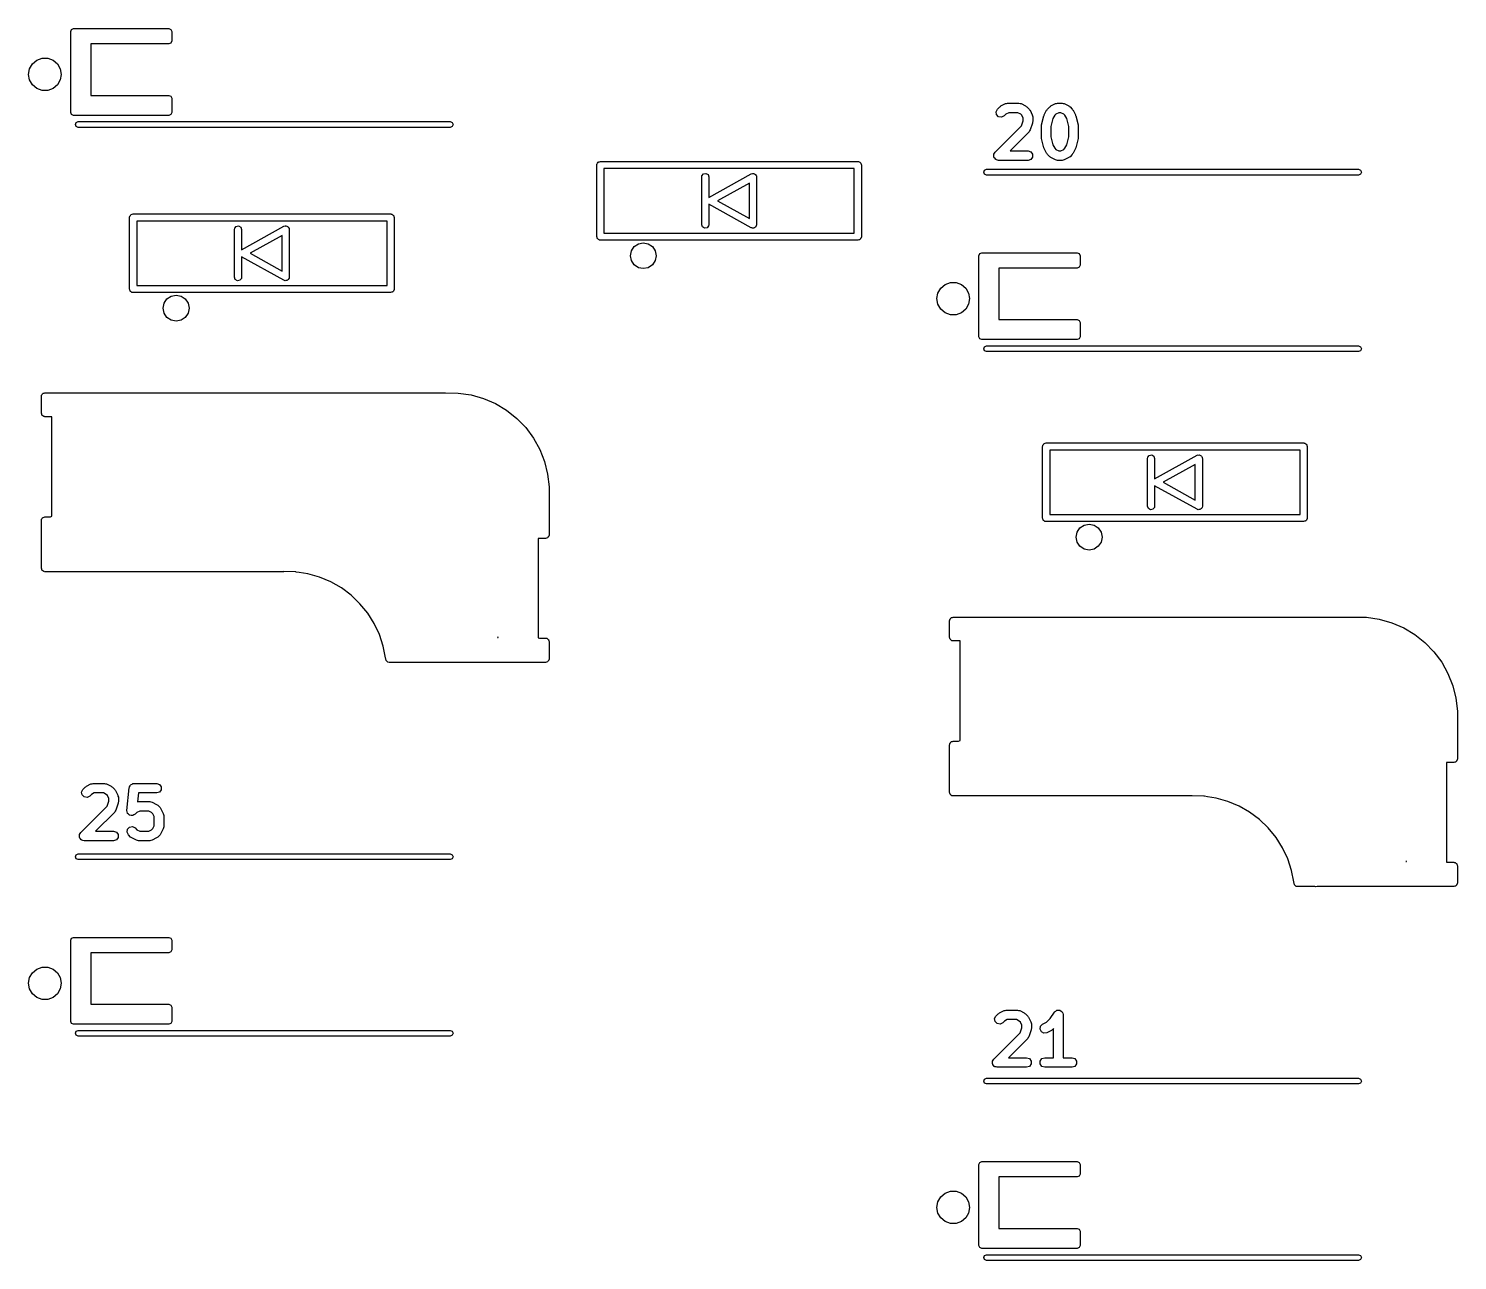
# Model space of a CAD drawing. Extents: x 62 to 222, y -188 to -37.
# Drawn here: x 151.12 to 181.09, y -114.98 to -89.16 of the extents above; entities that cross this region are included whole.
import ezdxf

# ---------------------------------------------------------------- set-up
doc = ezdxf.new("R2010")
doc.units = 0
doc.layers.add('BLACK', color=7, linetype='CONTINUOUS')

msp = doc.modelspace()

# ---------------------------------------------------------------- linework, layer by layer
at = {"layer": 'BLACK', "linetype": 'CONTINUOUS'}
for p, q in [((152, -89.2197), (152.018, -89.1773)), ((152, -90.9197), (152, -89.2197)), ((152.018, -89.1773), (152.06, -89.1597)), ((152.06, -89.1597), (154.06, -89.1597)), ((154.06, -89.1597), (154.102, -89.1773)), ((154.102, -89.1773), (154.12, -89.2197)), ((154.12, -89.2197), (154.12, -89.4197)), ((154.06, -89.4797), (152.42, -89.4797)), ((152.42, -89.4797), (152.42, -90.5597)), ((154.102, -89.4621), (154.06, -89.4797)), ((154.12, -89.4197), (154.102, -89.4621)), ((151.138, -90.0024), (151.197, -89.8993)), ((151.197, -89.8993), (151.289, -89.8228)), ((151.289, -89.8228), (151.4, -89.7821)), ((151.4, -89.7821), (151.52, -89.7821)), ((151.52, -89.7821), (151.631, -89.8228)), ((151.631, -89.8228), (151.723, -89.8993)), ((151.723, -89.8993), (151.782, -90.0024)), ((151.117, -90.1197), (151.138, -90.0024)), ((151.138, -90.237), (151.117, -90.1197)), ((151.782, -90.0024), (151.803, -90.1197)), ((151.803, -90.1197), (151.782, -90.237)), ((151.197, -90.3401), (151.138, -90.237)), ((151.289, -90.4166), (151.197, -90.3401)), ((151.4, -90.4573), (151.289, -90.4166)), ((151.52, -90.4573), (151.4, -90.4573)), ((151.631, -90.4166), (151.52, -90.4573)), ((151.723, -90.3401), (151.631, -90.4166)), ((151.782, -90.237), (151.723, -90.3401)), ((152.42, -90.5597), (154.06, -90.5597)), ((154.06, -90.5597), (154.102, -90.5773)), ((154.102, -90.5773), (154.12, -90.6197)), ((154.12, -90.6197), (154.12, -90.9197)), ((171.437, -90.8466), (171.485, -90.799)), ((171.485, -90.799), (171.499, -90.7916)), ((171.499, -90.7916), (171.511, -90.7803)), ((171.511, -90.7803), (171.606, -90.7326)), ((171.606, -90.7326), (171.629, -90.7292)), ((171.629, -90.7292), (171.651, -90.7221)), ((171.651, -90.7221), (171.889, -90.7221)), ((171.889, -90.7221), (171.911, -90.7292)), ((171.911, -90.7292), (171.934, -90.7326)), ((171.934, -90.7326), (172.029, -90.7803)), ((172.029, -90.7803), (172.041, -90.7916)), ((172.041, -90.7916), (172.055, -90.799)), ((172.055, -90.799), (172.103, -90.8466)), ((172.485, -90.8466), (172.533, -90.799)), ((172.533, -90.799), (172.547, -90.7916)), ((172.547, -90.7916), (172.559, -90.7803)), ((172.559, -90.7803), (172.654, -90.7326)), ((172.654, -90.7326), (172.677, -90.7292)), ((172.677, -90.7292), (172.699, -90.7221)), ((172.699, -90.7221), (172.794, -90.7221)), ((172.794, -90.7221), (172.816, -90.7292)), ((172.816, -90.7292), (172.839, -90.7326)), ((172.839, -90.7326), (172.934, -90.7803)), ((172.934, -90.7803), (172.945, -90.7916)), ((172.945, -90.7916), (172.96, -90.799)), ((172.96, -90.799), (173.007, -90.8466)), ((152.018, -90.9621), (152, -90.9197)), ((152.06, -90.9797), (152.018, -90.9621)), ((154.06, -90.9797), (152.06, -90.9797)), ((154.102, -90.9621), (154.06, -90.9797)), ((154.12, -90.9197), (154.102, -90.9621)), ((171.409, -90.9017), (171.437, -90.8466)), ((171.419, -90.9627), (171.409, -90.9017)), ((171.463, -91.0064), (171.419, -90.9627)), ((171.524, -91.0161), (171.463, -91.0064)), ((171.579, -90.988), (171.524, -91.0161)), ((171.615, -90.9519), (171.579, -90.988)), ((171.675, -90.9221), (171.615, -90.9519)), ((171.865, -90.9221), (171.675, -90.9221)), ((171.925, -90.9519), (171.865, -90.9221)), ((171.95, -90.9766), (171.925, -90.9519)), ((171.945, -91.1966), (171.98, -91.0916)), ((171.98, -91.0362), (171.95, -90.9766)), ((171.98, -91.0916), (171.98, -91.0362)), ((172.103, -90.8466), (172.11, -90.8611)), ((172.11, -90.8611), (172.121, -90.8726)), ((172.121, -90.8726), (172.169, -90.9679)), ((172.169, -90.9679), (172.172, -90.9906)), ((172.172, -90.9906), (172.18, -91.0126)), ((172.18, -91.0126), (172.18, -91.1078)), ((172.363, -91.1788), (172.411, -90.9883)), ((172.411, -90.9883), (172.417, -90.9789)), ((172.417, -90.9789), (172.419, -90.9678)), ((172.419, -90.9678), (172.466, -90.8726)), ((172.466, -90.8726), (172.478, -90.8611)), ((172.478, -90.8611), (172.485, -90.8466)), ((172.602, -91.0475), (172.56, -91.2154)), ((172.638, -90.9766), (172.602, -91.0475)), ((172.663, -90.9519), (172.638, -90.9766)), ((172.722, -90.9221), (172.663, -90.9519)), ((172.77, -90.9221), (172.722, -90.9221)), ((172.83, -90.9519), (172.77, -90.9221)), ((172.854, -90.9766), (172.83, -90.9519)), ((172.89, -91.0475), (172.854, -90.9766)), ((172.932, -91.2154), (172.89, -91.0475)), ((173.007, -90.8466), (173.015, -90.8611)), ((173.015, -90.8611), (173.026, -90.8726)), ((173.026, -90.8726), (173.074, -90.9678)), ((173.074, -90.9678), (173.075, -90.9789)), ((173.075, -90.9789), (173.081, -90.9883)), ((173.081, -90.9883), (173.129, -91.1788)), ((152.1, -91.1697), (152.118, -91.1273)), ((152.118, -91.2121), (152.1, -91.1697)), ((152.118, -91.1273), (152.16, -91.1097)), ((152.16, -91.2297), (152.118, -91.2121)), ((152.16, -91.1097), (159.96, -91.1097)), ((159.96, -91.2297), (152.16, -91.2297)), ((159.96, -91.1097), (160.002, -91.1273)), ((160.002, -91.2121), (159.96, -91.2297)), ((160.002, -91.1273), (160.02, -91.1697)), ((160.02, -91.1697), (160.002, -91.2121)), ((171.39, -91.7514), (171.945, -91.1966)), ((172.103, -91.3214), (171.702, -91.7221)), ((172.113, -91.3008), (172.103, -91.3214)), ((172.127, -91.2823), (172.113, -91.3008)), ((172.174, -91.1394), (172.127, -91.2823)), ((172.175, -91.1232), (172.174, -91.1394)), ((172.18, -91.1078), (172.175, -91.1232)), ((172.36, -91.203), (172.364, -91.1912)), ((172.36, -91.4411), (172.36, -91.203)), ((172.364, -91.1912), (172.363, -91.1788)), ((172.56, -91.2154), (172.56, -91.4288)), ((172.932, -91.4288), (172.932, -91.2154)), ((173.129, -91.1788), (173.128, -91.1912)), ((173.128, -91.1912), (173.132, -91.203)), ((173.132, -91.203), (173.132, -91.4411)), ((172.364, -91.453), (172.36, -91.4411)), ((172.363, -91.4654), (172.364, -91.453)), ((172.411, -91.6559), (172.363, -91.4654)), ((172.417, -91.6653), (172.411, -91.6559)), ((172.419, -91.6763), (172.417, -91.6653)), ((172.466, -91.7716), (172.419, -91.6763)), ((172.56, -91.4288), (172.602, -91.5967)), ((172.602, -91.5967), (172.638, -91.6676)), ((172.638, -91.6676), (172.663, -91.6923)), ((172.663, -91.6923), (172.722, -91.7221)), ((172.77, -91.7221), (172.83, -91.6923)), ((172.83, -91.6923), (172.854, -91.6676)), ((172.854, -91.6676), (172.89, -91.5967)), ((172.89, -91.5967), (172.932, -91.4288)), ((173.074, -91.6763), (173.026, -91.7716)), ((173.075, -91.6653), (173.074, -91.6763)), ((173.081, -91.6559), (173.075, -91.6653)), ((173.129, -91.4654), (173.081, -91.6559)), ((173.132, -91.4411), (173.128, -91.453)), ((173.128, -91.453), (173.129, -91.4654)), ((163.038, -92.0038), (163.04, -91.994)), ((163.04, -91.994), (163.052, -91.9791)), ((163.052, -91.9791), (163.062, -91.9622)), ((163.062, -91.9622), (163.068, -91.9599)), ((163.068, -91.9599), (163.072, -91.9547)), ((163.072, -91.9547), (163.092, -91.9514)), ((163.092, -91.9514), (163.11, -91.9447)), ((163.11, -91.9447), (168.51, -91.9447)), ((168.51, -91.9447), (168.52, -91.9464)), ((168.52, -91.9464), (168.523, -91.9458)), ((168.523, -91.9458), (168.526, -91.9475)), ((168.526, -91.9475), (168.536, -91.9492)), ((168.536, -91.9492), (168.551, -91.9617)), ((168.551, -91.9617), (168.567, -91.9715)), ((168.567, -91.9715), (168.57, -91.9778)), ((168.57, -91.9778), (168.575, -91.9822)), ((168.575, -91.9822), (168.578, -92.0014)), ((168.578, -92.0014), (168.585, -92.0197)), ((171.362, -91.8064), (171.365, -91.7993)), ((171.365, -91.8296), (171.362, -91.8064)), ((171.365, -91.7912), (171.379, -91.7722)), ((171.365, -91.7993), (171.365, -91.7912)), ((171.365, -91.853), (171.365, -91.8296)), ((171.37, -91.8595), (171.365, -91.853)), ((171.371, -91.8675), (171.37, -91.8595)), ((171.388, -91.884), (171.371, -91.8675)), ((171.379, -91.7722), (171.39, -91.7514)), ((171.402, -91.903), (171.388, -91.884)), ((171.409, -91.9055), (171.402, -91.903)), ((171.415, -91.9112), (171.409, -91.9055)), ((171.438, -91.9149), (171.415, -91.9112)), ((171.46, -91.9221), (171.438, -91.9149)), ((172.08, -91.9221), (171.46, -91.9221)), ((171.702, -91.7221), (172.08, -91.7221)), ((172.08, -91.7221), (172.138, -91.7412)), ((172.138, -91.903), (172.08, -91.9221)), ((172.138, -91.7412), (172.175, -91.7912)), ((172.175, -91.853), (172.138, -91.903)), ((172.175, -91.7912), (172.175, -91.853)), ((172.478, -91.7831), (172.466, -91.7716)), ((172.485, -91.7976), (172.478, -91.7831)), ((172.533, -91.8452), (172.485, -91.7976)), ((172.547, -91.8525), (172.533, -91.8452)), ((172.559, -91.8639), (172.547, -91.8525)), ((172.654, -91.9115), (172.559, -91.8639)), ((172.677, -91.915), (172.654, -91.9115)), ((172.699, -91.9221), (172.677, -91.915)), ((172.794, -91.9221), (172.699, -91.9221)), ((172.722, -91.7221), (172.77, -91.7221)), ((172.816, -91.915), (172.794, -91.9221)), ((172.839, -91.9115), (172.816, -91.915)), ((172.934, -91.8639), (172.839, -91.9115)), ((172.945, -91.8525), (172.934, -91.8639)), ((172.96, -91.8452), (172.945, -91.8525)), ((173.007, -91.7976), (172.96, -91.8452)), ((173.015, -91.7831), (173.007, -91.7976)), ((173.026, -91.7716), (173.015, -91.7831)), ((163.035, -92.0197), (163.037, -92.01)), ((163.035, -93.5197), (163.035, -92.0197)), ((163.036, -92.0067), (163.038, -92.0038)), ((163.037, -92.01), (163.036, -92.0067)), ((163.185, -92.0947), (163.185, -93.4447)), ((168.435, -92.0947), (163.185, -92.0947)), ((165.235, -92.2697), (165.24, -92.244)), ((165.235, -93.2697), (165.235, -92.2697)), ((165.24, -92.244), (165.272, -92.2047)), ((165.272, -92.2047), (165.323, -92.1958)), ((165.323, -92.1958), (165.367, -92.2215)), ((165.367, -92.2215), (165.385, -92.2697)), ((165.385, -92.6978), (166.274, -92.2041)), ((165.385, -92.2697), (165.385, -92.6978)), ((166.274, -92.2041), (166.298, -92.1956)), ((166.298, -92.1956), (166.311, -92.198)), ((166.311, -92.198), (166.323, -92.1958)), ((166.323, -92.1958), (166.335, -92.2028)), ((166.335, -92.2028), (166.349, -92.2054)), ((166.349, -92.2054), (166.357, -92.2152)), ((166.357, -92.2152), (166.367, -92.2215)), ((166.367, -92.2215), (166.372, -92.2345)), ((166.372, -92.2345), (166.381, -92.2452)), ((166.381, -92.2452), (166.381, -92.2578)), ((166.381, -92.2578), (166.385, -92.2697)), ((166.385, -92.2697), (166.385, -93.2697)), ((168.435, -93.4447), (168.435, -92.0947)), ((168.585, -92.0197), (168.585, -93.5197)), ((171.15, -92.1697), (171.168, -92.1273)), ((171.168, -92.2121), (171.15, -92.1697)), ((171.168, -92.1273), (171.21, -92.1097)), ((171.21, -92.2297), (171.168, -92.2121)), ((171.21, -92.1097), (179.01, -92.1097)), ((179.01, -92.2297), (171.21, -92.2297)), ((179.01, -92.1097), (179.052, -92.1273)), ((179.052, -92.2121), (179.01, -92.2297)), ((179.052, -92.1273), (179.07, -92.1697)), ((179.07, -92.1697), (179.052, -92.2121)), ((166.235, -92.3972), (165.564, -92.7697)), ((166.235, -93.1422), (166.235, -92.3972)), ((166.274, -93.3353), (165.385, -92.8416)), ((165.385, -92.8416), (165.385, -93.2697)), ((165.564, -92.7697), (166.235, -93.1422)), ((153.235, -93.1197), (153.237, -93.11)), ((153.235, -94.6197), (153.235, -93.1197)), ((153.236, -93.1067), (153.238, -93.1038)), ((153.237, -93.11), (153.236, -93.1067)), ((153.238, -93.1038), (153.24, -93.094)), ((153.24, -93.094), (153.252, -93.0791)), ((153.252, -93.0791), (153.262, -93.0622)), ((153.262, -93.0622), (153.268, -93.0599)), ((153.268, -93.0599), (153.272, -93.0547)), ((153.272, -93.0547), (153.292, -93.0514)), ((153.292, -93.0514), (153.31, -93.0447)), ((153.31, -93.0447), (158.71, -93.0447)), ((153.385, -93.1947), (153.385, -94.5447)), ((158.635, -93.1947), (153.385, -93.1947)), ((158.635, -94.5447), (158.635, -93.1947)), ((158.71, -93.0447), (158.72, -93.0464)), ((158.72, -93.0464), (158.723, -93.0458)), ((158.723, -93.0458), (158.726, -93.0475)), ((158.726, -93.0475), (158.736, -93.0492)), ((158.736, -93.0492), (158.751, -93.0617)), ((158.751, -93.0617), (158.767, -93.0715)), ((158.767, -93.0715), (158.77, -93.0778)), ((158.77, -93.0778), (158.775, -93.0822)), ((158.775, -93.0822), (158.778, -93.1014)), ((158.778, -93.1014), (158.785, -93.1197)), ((158.785, -93.1197), (158.785, -94.6197)), ((155.435, -93.3697), (155.44, -93.344)), ((155.435, -94.3697), (155.435, -93.3697)), ((155.44, -93.344), (155.472, -93.3047)), ((155.472, -93.3047), (155.523, -93.2958)), ((155.523, -93.2958), (155.567, -93.3215)), ((155.567, -93.3215), (155.585, -93.3697)), ((155.585, -93.7978), (156.474, -93.3041)), ((155.585, -93.3697), (155.585, -93.7978)), ((156.435, -93.4972), (155.764, -93.8697)), ((156.435, -94.2422), (156.435, -93.4972)), ((156.474, -93.3041), (156.498, -93.2956)), ((156.498, -93.2956), (156.511, -93.298)), ((156.511, -93.298), (156.523, -93.2958)), ((156.523, -93.2958), (156.535, -93.3028)), ((156.535, -93.3028), (156.549, -93.3054)), ((156.549, -93.3054), (156.557, -93.3152)), ((156.557, -93.3152), (156.567, -93.3215)), ((156.567, -93.3215), (156.572, -93.3345)), ((156.572, -93.3345), (156.581, -93.3452)), ((156.581, -93.3452), (156.581, -93.3578)), ((156.581, -93.3578), (156.585, -93.3697)), ((156.585, -93.3697), (156.585, -94.3697)), ((163.185, -93.4447), (168.435, -93.4447)), ((165.253, -93.3179), (165.235, -93.2697)), ((165.297, -93.3436), (165.253, -93.3179)), ((165.347, -93.3347), (165.297, -93.3436)), ((165.38, -93.2954), (165.347, -93.3347)), ((165.385, -93.2697), (165.38, -93.2954)), ((166.286, -93.3372), (166.274, -93.3353)), ((166.297, -93.3436), (166.286, -93.3372)), ((166.311, -93.3412), (166.297, -93.3436)), ((166.324, -93.3433), (166.311, -93.3412)), ((166.335, -93.3368), (166.324, -93.3433)), ((166.347, -93.3347), (166.335, -93.3368)), ((166.356, -93.3241), (166.347, -93.3347)), ((166.368, -93.317), (166.356, -93.3241)), ((166.372, -93.305), (166.368, -93.317)), ((166.38, -93.2954), (166.372, -93.305)), ((166.385, -93.2697), (166.38, -93.2954)), ((163.042, -93.538), (163.035, -93.5197)), ((163.045, -93.5572), (163.042, -93.538)), ((163.05, -93.5615), (163.045, -93.5572)), ((163.053, -93.5679), (163.05, -93.5615)), ((163.069, -93.5777), (163.053, -93.5679)), ((163.084, -93.5902), (163.069, -93.5777)), ((163.094, -93.5919), (163.084, -93.5902)), ((163.097, -93.5936), (163.094, -93.5919)), ((163.1, -93.593), (163.097, -93.5936)), ((163.11, -93.5947), (163.1, -93.593)), ((168.51, -93.5947), (163.11, -93.5947)), ((163.759, -93.8156), (163.818, -93.7273)), ((163.818, -93.7273), (163.906, -93.6683)), ((163.906, -93.6683), (164.01, -93.6476)), ((164.01, -93.6476), (164.114, -93.6683)), ((164.114, -93.6683), (164.202, -93.7273)), ((164.202, -93.7273), (164.261, -93.8156)), ((168.528, -93.588), (168.51, -93.5947)), ((168.547, -93.5847), (168.528, -93.588)), ((168.552, -93.5795), (168.547, -93.5847)), ((168.558, -93.5772), (168.552, -93.5795)), ((168.568, -93.5603), (168.558, -93.5772)), ((168.58, -93.5454), (168.568, -93.5603)), ((168.582, -93.5356), (168.58, -93.5454)), ((168.584, -93.5327), (168.582, -93.5356)), ((168.585, -93.5197), (168.583, -93.5294)), ((168.583, -93.5294), (168.584, -93.5327)), ((156.474, -94.4353), (155.585, -93.9416)), ((155.585, -93.9416), (155.585, -94.3697)), ((155.764, -93.8697), (156.435, -94.2422)), ((163.738, -93.9197), (163.759, -93.8156)), ((163.759, -94.0238), (163.738, -93.9197)), ((163.818, -94.1121), (163.759, -94.0238)), ((164.261, -94.0238), (164.202, -94.1121)), ((164.261, -93.8156), (164.282, -93.9197)), ((164.282, -93.9197), (164.261, -94.0238)), ((171.05, -93.9197), (171.068, -93.8773)), ((171.05, -95.6197), (171.05, -93.9197)), ((171.068, -93.8773), (171.11, -93.8597)), ((171.11, -93.8597), (173.11, -93.8597)), ((173.11, -93.8597), (173.152, -93.8773)), ((173.152, -93.8773), (173.17, -93.9197)), ((173.17, -93.9197), (173.17, -94.1197)), ((155.453, -94.4179), (155.435, -94.3697)), ((155.58, -94.3954), (155.547, -94.4347)), ((155.585, -94.3697), (155.58, -94.3954)), ((156.58, -94.3954), (156.572, -94.405)), ((156.585, -94.3697), (156.58, -94.3954)), ((163.906, -94.1711), (163.818, -94.1121)), ((164.01, -94.1918), (163.906, -94.1711)), ((164.114, -94.1711), (164.01, -94.1918)), ((164.202, -94.1121), (164.114, -94.1711)), ((173.11, -94.1797), (171.47, -94.1797)), ((171.47, -94.1797), (171.47, -95.2597)), ((173.152, -94.1621), (173.11, -94.1797)), ((173.17, -94.1197), (173.152, -94.1621)), ((153.242, -94.638), (153.235, -94.6197)), ((153.245, -94.6572), (153.242, -94.638)), ((153.25, -94.6615), (153.245, -94.6572)), ((153.253, -94.6679), (153.25, -94.6615)), ((153.269, -94.6777), (153.253, -94.6679)), ((153.284, -94.6902), (153.269, -94.6777)), ((153.294, -94.6919), (153.284, -94.6902)), ((153.297, -94.6936), (153.294, -94.6919)), ((153.3, -94.693), (153.297, -94.6936)), ((153.31, -94.6947), (153.3, -94.693)), ((158.71, -94.6947), (153.31, -94.6947)), ((153.385, -94.5447), (158.635, -94.5447)), ((155.497, -94.4436), (155.453, -94.4179)), ((155.547, -94.4347), (155.497, -94.4436)), ((156.486, -94.4372), (156.474, -94.4353)), ((156.497, -94.4436), (156.486, -94.4372)), ((156.511, -94.4412), (156.497, -94.4436)), ((156.524, -94.4433), (156.511, -94.4412)), ((156.535, -94.4368), (156.524, -94.4433)), ((156.547, -94.4347), (156.535, -94.4368)), ((156.556, -94.4241), (156.547, -94.4347)), ((156.568, -94.417), (156.556, -94.4241)), ((156.572, -94.405), (156.568, -94.417)), ((158.728, -94.688), (158.71, -94.6947)), ((158.748, -94.6847), (158.728, -94.688)), ((158.752, -94.6795), (158.748, -94.6847)), ((158.758, -94.6772), (158.752, -94.6795)), ((158.768, -94.6603), (158.758, -94.6772)), ((158.78, -94.6454), (158.768, -94.6603)), ((158.782, -94.6356), (158.78, -94.6454)), ((158.784, -94.6327), (158.782, -94.6356)), ((158.785, -94.6197), (158.783, -94.6294)), ((158.783, -94.6294), (158.784, -94.6327)), ((170.188, -94.7024), (170.247, -94.5993)), ((170.247, -94.5993), (170.339, -94.5228)), ((170.339, -94.5228), (170.45, -94.4821)), ((170.45, -94.4821), (170.57, -94.4821)), ((170.57, -94.4821), (170.681, -94.5228)), ((170.681, -94.5228), (170.773, -94.5993)), ((170.773, -94.5993), (170.832, -94.7024)), ((153.938, -95.0197), (153.959, -94.9156)), ((153.959, -94.9156), (154.018, -94.8273)), ((154.018, -94.8273), (154.106, -94.7683)), ((154.106, -94.7683), (154.21, -94.7476)), ((154.21, -94.7476), (154.314, -94.7683)), ((154.314, -94.7683), (154.402, -94.8273)), ((154.402, -94.8273), (154.461, -94.9156)), ((154.461, -94.9156), (154.482, -95.0197)), ((170.167, -94.8197), (170.188, -94.7024)), ((170.188, -94.937), (170.167, -94.8197)), ((170.247, -95.0401), (170.188, -94.937)), ((170.832, -94.937), (170.773, -95.0401)), ((170.832, -94.7024), (170.853, -94.8197)), ((170.853, -94.8197), (170.832, -94.937)), ((153.959, -95.1238), (153.938, -95.0197)), ((154.018, -95.2121), (153.959, -95.1238)), ((154.106, -95.2711), (154.018, -95.2121)), ((154.21, -95.2918), (154.106, -95.2711)), ((154.314, -95.2711), (154.21, -95.2918)), ((154.402, -95.2121), (154.314, -95.2711)), ((154.461, -95.1238), (154.402, -95.2121)), ((154.482, -95.0197), (154.461, -95.1238)), ((170.339, -95.1166), (170.247, -95.0401)), ((170.45, -95.1573), (170.339, -95.1166)), ((170.57, -95.1573), (170.45, -95.1573)), ((170.681, -95.1166), (170.57, -95.1573)), ((170.773, -95.0401), (170.681, -95.1166)), ((171.47, -95.2597), (173.11, -95.2597)), ((173.11, -95.2597), (173.152, -95.2773)), ((173.152, -95.2773), (173.17, -95.3197)), ((173.17, -95.3197), (173.17, -95.6197)), ((171.068, -95.6621), (171.05, -95.6197)), ((171.11, -95.6797), (171.068, -95.6621)), ((173.11, -95.6797), (171.11, -95.6797)), ((171.15, -95.8697), (171.168, -95.8273)), ((171.168, -95.9121), (171.15, -95.8697)), ((171.168, -95.8273), (171.21, -95.8097)), ((171.21, -95.8097), (179.01, -95.8097)), ((173.152, -95.6621), (173.11, -95.6797)), ((173.17, -95.6197), (173.152, -95.6621)), ((179.01, -95.8097), (179.052, -95.8273)), ((179.052, -95.8273), (179.07, -95.8697)), ((179.07, -95.8697), (179.052, -95.9121)), ((171.21, -95.9297), (171.168, -95.9121)), ((179.01, -95.9297), (171.21, -95.9297)), ((179.052, -95.9121), (179.01, -95.9297)), ((151.442, -96.8017), (151.46, -96.795)), ((151.46, -96.795), (159.86, -96.795)), ((159.86, -96.795), (159.861, -96.7952)), ((159.861, -96.7952), (160.128, -96.7993)), ((151.385, -96.87), (151.387, -96.8603)), ((151.385, -97.22), (151.385, -96.87)), ((151.386, -96.857), (151.388, -96.8541)), ((151.387, -96.8603), (151.386, -96.857)), ((151.388, -96.8541), (151.39, -96.8443)), ((151.39, -96.8443), (151.402, -96.8294)), ((151.402, -96.8294), (151.412, -96.8125)), ((151.412, -96.8125), (151.418, -96.8102)), ((151.418, -96.8102), (151.422, -96.805)), ((151.422, -96.805), (151.442, -96.8017)), ((160.128, -96.7993), (160.397, -96.8389)), ((160.397, -96.8389), (160.658, -96.9133)), ((160.658, -96.9133), (160.908, -97.0212)), ((160.908, -97.0212), (161.141, -97.1607)), ((151.392, -97.2383), (151.385, -97.22)), ((151.395, -97.2575), (151.392, -97.2383)), ((151.4, -97.2618), (151.395, -97.2575)), ((151.403, -97.2682), (151.4, -97.2618)), ((151.419, -97.278), (151.403, -97.2682)), ((151.434, -97.2905), (151.419, -97.278)), ((151.444, -97.2922), (151.434, -97.2905)), ((151.447, -97.2939), (151.444, -97.2922)), ((151.45, -97.2933), (151.447, -97.2939)), ((151.46, -97.295), (151.45, -97.2933)), ((151.605, -97.295), (151.46, -97.295)), ((151.605, -99.3801), (151.605, -97.295)), ((161.141, -97.1607), (161.354, -97.3295)), ((161.354, -97.3295), (161.543, -97.5246)), ((161.543, -97.5246), (161.705, -97.7427)), ((161.705, -97.7427), (161.837, -97.9801)), ((161.837, -97.9801), (161.937, -98.2328)), ((172.385, -97.9197), (172.387, -97.91)), ((172.385, -99.4197), (172.385, -97.9197)), ((172.386, -97.9067), (172.388, -97.9038)), ((172.387, -97.91), (172.386, -97.9067)), ((172.388, -97.9038), (172.39, -97.894)), ((172.39, -97.894), (172.402, -97.8791)), ((172.402, -97.8791), (172.412, -97.8622)), ((172.412, -97.8622), (172.418, -97.8599)), ((172.418, -97.8599), (172.422, -97.8547)), ((172.422, -97.8547), (172.442, -97.8514)), ((172.442, -97.8514), (172.46, -97.8447)), ((172.46, -97.8447), (177.86, -97.8447)), ((172.535, -97.9947), (172.535, -99.3447)), ((177.785, -97.9947), (172.535, -97.9947)), ((177.785, -99.3447), (177.785, -97.9947)), ((177.86, -97.8447), (177.87, -97.8464)), ((177.87, -97.8464), (177.873, -97.8458)), ((177.873, -97.8458), (177.876, -97.8475)), ((177.876, -97.8475), (177.886, -97.8492)), ((177.886, -97.8492), (177.901, -97.8617)), ((177.901, -97.8617), (177.917, -97.8715)), ((177.917, -97.8715), (177.92, -97.8778)), ((177.92, -97.8778), (177.925, -97.8822)), ((177.925, -97.8822), (177.928, -97.9014)), ((177.928, -97.9014), (177.935, -97.9197)), ((177.935, -97.9197), (177.935, -99.4197)), ((161.937, -98.2328), (162.004, -98.4963)), ((174.585, -98.1697), (174.59, -98.144)), ((174.585, -99.1697), (174.585, -98.1697)), ((174.59, -98.144), (174.623, -98.1047)), ((174.623, -98.1047), (174.673, -98.0958)), ((174.673, -98.0958), (174.717, -98.1215)), ((174.717, -98.1215), (174.735, -98.1697)), ((174.735, -98.5978), (175.624, -98.1041)), ((174.735, -98.1697), (174.735, -98.5978)), ((175.624, -98.1041), (175.648, -98.0956)), ((175.648, -98.0956), (175.661, -98.098)), ((175.661, -98.098), (175.673, -98.0958)), ((175.673, -98.0958), (175.685, -98.1028)), ((175.685, -98.1028), (175.699, -98.1054)), ((175.699, -98.1054), (175.707, -98.1152)), ((175.707, -98.1152), (175.717, -98.1215)), ((175.717, -98.1215), (175.722, -98.1345)), ((175.722, -98.1345), (175.731, -98.1452)), ((175.731, -98.1452), (175.731, -98.1578)), ((175.731, -98.1578), (175.735, -98.1697)), ((175.735, -98.1697), (175.735, -99.1697)), ((162.004, -98.4963), (162.035, -98.7663)), ((175.585, -98.2972), (174.914, -98.6697)), ((175.585, -99.0422), (175.585, -98.2972)), ((162.035, -98.7663), (162.034, -98.7683)), ((162.034, -98.7683), (162.035, -98.77)), ((162.035, -98.77), (162.035, -99.77)), ((175.624, -99.2353), (174.735, -98.7416)), ((174.735, -98.7416), (174.735, -99.1697)), ((174.914, -98.6697), (175.585, -99.0422)), ((174.603, -99.2179), (174.585, -99.1697)), ((174.735, -99.1697), (174.73, -99.1954)), ((175.735, -99.1697), (175.73, -99.1954)), ((151.385, -99.47), (151.387, -99.4603)), ((151.385, -100.47), (151.385, -99.47)), ((151.386, -99.457), (151.388, -99.4541)), ((151.387, -99.4603), (151.386, -99.457)), ((151.388, -99.4541), (151.39, -99.4443)), ((151.39, -99.4443), (151.402, -99.4294)), ((151.402, -99.4294), (151.412, -99.4125)), ((151.412, -99.4125), (151.418, -99.4102)), ((151.418, -99.4102), (151.422, -99.405)), ((151.422, -99.405), (151.442, -99.4017)), ((151.442, -99.4017), (151.46, -99.395)), ((151.46, -99.395), (151.574, -99.395)), ((151.574, -99.395), (151.605, -99.3801)), ((172.392, -99.438), (172.385, -99.4197)), ((172.395, -99.4572), (172.392, -99.438)), ((172.4, -99.4616), (172.395, -99.4572)), ((172.403, -99.4679), (172.4, -99.4616)), ((172.419, -99.4777), (172.403, -99.4679)), ((172.434, -99.4902), (172.419, -99.4777)), ((172.444, -99.4919), (172.434, -99.4902)), ((172.447, -99.4936), (172.444, -99.4919)), ((172.45, -99.493), (172.447, -99.4936)), ((172.46, -99.4947), (172.45, -99.493)), ((172.535, -99.3447), (177.785, -99.3447)), ((174.647, -99.2436), (174.603, -99.2179)), ((174.697, -99.2347), (174.647, -99.2436)), ((174.73, -99.1954), (174.697, -99.2347)), ((175.636, -99.2372), (175.624, -99.2353)), ((175.647, -99.2436), (175.636, -99.2372)), ((175.661, -99.2412), (175.647, -99.2436)), ((175.674, -99.2433), (175.661, -99.2412)), ((175.685, -99.2368), (175.674, -99.2433)), ((175.697, -99.2347), (175.685, -99.2368)), ((175.706, -99.2241), (175.697, -99.2347)), ((175.718, -99.217), (175.706, -99.2241)), ((175.722, -99.205), (175.718, -99.217)), ((175.73, -99.1954), (175.722, -99.205)), ((177.878, -99.488), (177.86, -99.4947)), ((177.897, -99.4847), (177.878, -99.488)), ((177.902, -99.4795), (177.897, -99.4847)), ((177.908, -99.4772), (177.902, -99.4795)), ((177.918, -99.4603), (177.908, -99.4772)), ((177.93, -99.4454), (177.918, -99.4603)), ((177.932, -99.4356), (177.93, -99.4454)), ((177.934, -99.4327), (177.932, -99.4356)), ((177.935, -99.4197), (177.933, -99.4294)), ((177.933, -99.4294), (177.934, -99.4327)), ((162.032, -99.7859), (162.03, -99.7957)), ((162.034, -99.783), (162.032, -99.7859)), ((162.035, -99.77), (162.033, -99.7797)), ((162.033, -99.7797), (162.034, -99.783)), ((177.86, -99.4947), (172.46, -99.4947)), ((173.088, -99.8197), (173.109, -99.7156)), ((173.109, -99.7156), (173.168, -99.6273)), ((173.168, -99.6273), (173.256, -99.5683)), ((173.256, -99.5683), (173.36, -99.5476)), ((173.36, -99.5476), (173.464, -99.5683)), ((173.464, -99.5683), (173.552, -99.6273)), ((173.552, -99.6273), (173.611, -99.7156)), ((173.611, -99.7156), (173.632, -99.8197)), ((161.96, -99.845), (161.805, -99.845)), ((161.805, -99.845), (161.805, -101.929)), ((161.978, -99.8383), (161.96, -99.845)), ((161.998, -99.835), (161.978, -99.8383)), ((162.002, -99.8298), (161.998, -99.835)), ((162.008, -99.8275), (162.002, -99.8298)), ((162.018, -99.8106), (162.008, -99.8275)), ((162.03, -99.7957), (162.018, -99.8106)), ((173.109, -99.9238), (173.088, -99.8197)), ((173.168, -100.012), (173.109, -99.9238)), ((173.256, -100.071), (173.168, -100.012)), ((173.36, -100.092), (173.256, -100.071)), ((173.464, -100.071), (173.36, -100.092)), ((173.552, -100.012), (173.464, -100.071)), ((173.611, -99.9238), (173.552, -100.012)), ((173.632, -99.8197), (173.611, -99.9238)), ((151.392, -100.488), (151.385, -100.47)), ((151.395, -100.507), (151.392, -100.488)), ((151.4, -100.512), (151.395, -100.507)), ((151.403, -100.518), (151.4, -100.512)), ((151.419, -100.528), (151.403, -100.518)), ((151.434, -100.54), (151.419, -100.528)), ((151.444, -100.542), (151.434, -100.54)), ((151.447, -100.544), (151.444, -100.542)), ((151.45, -100.543), (151.447, -100.544)), ((151.46, -100.545), (151.45, -100.543)), ((156.46, -100.545), (151.46, -100.545)), ((156.461, -100.545), (156.46, -100.545)), ((156.462, -100.545), (156.461, -100.545)), ((156.472, -100.541), (156.462, -100.545)), ((156.718, -100.549), (156.472, -100.541)), ((156.722, -100.549), (156.718, -100.549)), ((156.728, -100.552), (156.722, -100.549)), ((156.791, -100.56), (156.728, -100.552)), ((156.972, -100.588), (156.791, -100.56)), ((157.219, -100.658), (156.972, -100.588)), ((157.455, -100.757), (157.219, -100.658)), ((157.677, -100.885), (157.455, -100.757)), ((157.883, -101.038), (157.677, -100.885)), ((158.068, -101.215), (157.883, -101.038)), ((158.23, -101.414), (158.068, -101.215)), ((158.367, -101.631), (158.23, -101.414)), ((170.435, -101.57), (170.437, -101.56)), ((170.435, -101.92), (170.435, -101.57)), ((170.436, -101.557), (170.438, -101.554)), ((170.437, -101.56), (170.436, -101.557)), ((170.438, -101.554), (170.44, -101.544)), ((170.44, -101.544), (170.452, -101.529)), ((170.452, -101.529), (170.462, -101.513)), ((170.462, -101.513), (170.468, -101.51)), ((170.468, -101.51), (170.472, -101.505)), ((170.472, -101.505), (170.492, -101.502)), ((170.492, -101.502), (170.51, -101.495)), ((170.51, -101.495), (178.91, -101.495)), ((178.91, -101.495), (178.911, -101.495)), ((178.911, -101.495), (179.178, -101.499)), ((179.178, -101.499), (179.447, -101.539)), ((179.447, -101.539), (179.708, -101.613)), ((158.476, -101.863), (158.367, -101.631)), ((158.556, -102.107), (158.476, -101.863)), ((179.708, -101.613), (179.958, -101.721)), ((179.958, -101.721), (180.191, -101.861)), ((180.191, -101.861), (180.404, -102.029)), ((158.604, -102.348), (158.556, -102.107)), ((160.967, -101.912), (160.951, -101.92)), ((160.951, -101.92), (160.968, -101.92)), ((160.968, -101.92), (160.967, -101.912)), ((161.805, -101.929), (161.835, -101.935)), ((161.835, -101.935), (161.96, -101.935)), ((161.96, -101.935), (161.97, -101.937)), ((161.97, -101.937), (161.973, -101.936)), ((161.973, -101.936), (161.976, -101.938)), ((161.976, -101.938), (161.986, -101.94)), ((161.986, -101.94), (162.001, -101.952)), ((162.001, -101.952), (162.017, -101.962)), ((162.017, -101.962), (162.02, -101.968)), ((162.02, -101.968), (162.025, -101.972)), ((162.025, -101.972), (162.028, -101.992)), ((162.028, -101.992), (162.035, -102.01)), ((162.035, -102.01), (162.035, -102.37)), ((170.442, -101.938), (170.435, -101.92)), ((170.445, -101.957), (170.442, -101.938)), ((170.45, -101.962), (170.445, -101.957)), ((170.453, -101.968), (170.45, -101.962)), ((170.469, -101.978), (170.453, -101.968)), ((170.484, -101.99), (170.469, -101.978)), ((170.494, -101.992), (170.484, -101.99)), ((170.497, -101.994), (170.494, -101.992)), ((170.5, -101.993), (170.497, -101.994)), ((170.51, -101.995), (170.5, -101.993)), ((170.655, -101.995), (170.51, -101.995)), ((170.655, -104.08), (170.655, -101.995)), ((180.404, -102.029), (180.593, -102.225)), ((158.602, -102.359), (158.604, -102.348)), ((158.609, -102.373), (158.602, -102.359)), ((158.615, -102.407), (158.609, -102.373)), ((158.654, -102.44), (158.615, -102.407)), ((158.68, -102.445), (158.654, -102.44)), ((159.044, -102.445), (158.68, -102.445)), ((159.063, -102.448), (159.044, -102.445)), ((159.092, -102.445), (159.063, -102.448)), ((161.96, -102.445), (159.092, -102.445)), ((161.978, -102.438), (161.96, -102.445)), ((161.998, -102.435), (161.978, -102.438)), ((162.002, -102.43), (161.998, -102.435)), ((162.008, -102.427), (162.002, -102.43)), ((162.018, -102.411), (162.008, -102.427)), ((162.03, -102.396), (162.018, -102.411)), ((162.032, -102.386), (162.03, -102.396)), ((162.034, -102.383), (162.032, -102.386)), ((162.035, -102.37), (162.033, -102.38)), ((162.033, -102.38), (162.034, -102.383)), ((180.593, -102.225), (180.755, -102.443)), ((180.755, -102.443), (180.887, -102.68)), ((180.887, -102.68), (180.987, -102.933)), ((180.987, -102.933), (181.054, -103.196)), ((181.054, -103.196), (181.085, -103.466)), ((181.085, -103.466), (181.084, -103.468)), ((181.084, -103.468), (181.085, -103.47)), ((181.085, -103.47), (181.085, -104.47)), ((170.435, -104.17), (170.437, -104.16)), ((170.435, -105.17), (170.435, -104.17)), ((170.436, -104.157), (170.438, -104.154)), ((170.437, -104.16), (170.436, -104.157)), ((170.438, -104.154), (170.44, -104.144)), ((170.44, -104.144), (170.452, -104.129)), ((170.452, -104.129), (170.462, -104.113)), ((170.462, -104.113), (170.468, -104.11)), ((170.468, -104.11), (170.472, -104.105)), ((170.472, -104.105), (170.492, -104.102)), ((170.492, -104.102), (170.51, -104.095)), ((170.51, -104.095), (170.624, -104.095)), ((170.624, -104.095), (170.655, -104.08)), ((181.01, -104.545), (180.855, -104.545)), ((180.855, -104.545), (180.855, -106.629)), ((181.028, -104.538), (181.01, -104.545)), ((181.047, -104.535), (181.028, -104.538)), ((181.052, -104.53), (181.047, -104.535)), ((181.058, -104.527), (181.052, -104.53)), ((181.068, -104.511), (181.058, -104.527)), ((181.08, -104.496), (181.068, -104.511)), ((181.082, -104.486), (181.08, -104.496)), ((181.084, -104.483), (181.082, -104.486)), ((181.085, -104.47), (181.083, -104.48)), ((181.083, -104.48), (181.084, -104.483)), ((152.229, -105.162), (152.257, -105.107)), ((152.239, -105.223), (152.229, -105.162)), ((152.257, -105.107), (152.305, -105.059)), ((152.305, -105.059), (152.319, -105.052)), ((152.319, -105.052), (152.331, -105.04)), ((152.331, -105.04), (152.426, -104.993)), ((152.426, -104.993), (152.449, -104.989)), ((152.495, -105.182), (152.435, -105.212)), ((152.449, -104.989), (152.471, -104.982)), ((152.471, -104.982), (152.709, -104.982)), ((152.685, -105.182), (152.495, -105.182)), ((152.745, -105.212), (152.685, -105.182)), ((152.709, -104.982), (152.731, -104.989)), ((152.731, -104.989), (152.754, -104.993)), ((152.754, -104.993), (152.849, -105.04)), ((152.849, -105.04), (152.861, -105.052)), ((152.861, -105.052), (152.875, -105.059)), ((152.875, -105.059), (152.923, -105.107)), ((152.923, -105.107), (152.93, -105.121)), ((152.93, -105.121), (152.941, -105.133)), ((152.941, -105.133), (152.989, -105.228)), ((153.181, -105.548), (153.229, -105.072)), ((153.229, -105.072), (153.233, -105.062)), ((153.233, -105.051), (153.245, -105.034)), ((153.233, -105.062), (153.233, -105.051)), ((153.245, -105.034), (153.253, -105.016)), ((153.253, -105.016), (153.263, -105.01)), ((153.263, -105.01), (153.269, -105.001)), ((153.269, -105.001), (153.289, -104.995)), ((153.289, -104.995), (153.307, -104.984)), ((153.307, -104.984), (153.318, -104.985)), ((153.318, -104.985), (153.328, -104.982)), ((153.328, -104.982), (153.804, -104.982)), ((153.419, -105.182), (153.4, -105.37)), ((153.804, -105.182), (153.419, -105.182)), ((153.804, -104.982), (153.863, -105.001)), ((153.863, -105.163), (153.804, -105.182)), ((153.863, -105.001), (153.899, -105.051)), ((153.899, -105.113), (153.863, -105.163)), ((153.899, -105.051), (153.899, -105.113)), ((170.442, -105.188), (170.435, -105.17)), ((152.21, -106.011), (152.765, -105.457)), ((152.283, -105.266), (152.239, -105.223)), ((152.344, -105.276), (152.283, -105.266)), ((152.399, -105.248), (152.344, -105.276)), ((152.435, -105.212), (152.399, -105.248)), ((152.77, -105.237), (152.745, -105.212)), ((152.765, -105.457), (152.8, -105.352)), ((152.8, -105.296), (152.77, -105.237)), ((152.8, -105.352), (152.8, -105.296)), ((152.994, -105.399), (152.947, -105.542)), ((152.989, -105.228), (152.992, -105.251)), ((152.992, -105.251), (153, -105.273)), ((152.995, -105.383), (152.994, -105.399)), ((153, -105.368), (152.995, -105.383)), ((153, -105.273), (153, -105.368)), ((153.4, -105.37), (153.401, -105.37)), ((153.401, -105.37), (153.423, -105.363)), ((153.423, -105.363), (153.661, -105.363)), ((153.661, -105.363), (153.683, -105.37)), ((153.683, -105.37), (153.706, -105.374)), ((153.706, -105.374), (153.801, -105.421)), ((153.801, -105.421), (153.813, -105.433)), ((153.813, -105.433), (153.827, -105.44)), ((153.827, -105.44), (153.875, -105.488)), ((170.445, -105.207), (170.442, -105.188)), ((170.45, -105.212), (170.445, -105.207)), ((170.453, -105.218), (170.45, -105.212)), ((170.469, -105.228), (170.453, -105.218)), ((170.484, -105.24), (170.469, -105.228)), ((170.494, -105.242), (170.484, -105.24)), ((170.497, -105.244), (170.494, -105.242)), ((170.5, -105.243), (170.497, -105.244)), ((170.51, -105.245), (170.5, -105.243)), ((175.51, -105.245), (170.51, -105.245)), ((175.511, -105.245), (175.51, -105.245)), ((175.512, -105.245), (175.511, -105.245)), ((175.522, -105.241), (175.512, -105.245)), ((175.768, -105.249), (175.522, -105.241)), ((175.772, -105.249), (175.768, -105.249)), ((175.778, -105.252), (175.772, -105.249)), ((175.841, -105.26), (175.778, -105.252)), ((176.022, -105.288), (175.841, -105.26)), ((176.269, -105.358), (176.022, -105.288)), ((176.505, -105.457), (176.269, -105.358)), ((176.727, -105.585), (176.505, -105.457)), ((152.923, -105.581), (152.522, -105.982)), ((152.933, -105.561), (152.923, -105.581)), ((152.947, -105.542), (152.933, -105.561)), ((153.187, -105.576), (153.181, -105.548)), ((153.191, -105.604), (153.187, -105.576)), ((153.193, -105.606), (153.191, -105.604)), ((153.194, -105.609), (153.193, -105.606)), ((153.215, -105.627), (153.194, -105.609)), ((153.235, -105.647), (153.215, -105.627)), ((153.238, -105.648), (153.235, -105.647)), ((153.24, -105.65), (153.238, -105.648)), ((153.268, -105.653), (153.24, -105.65)), ((153.296, -105.657), (153.268, -105.653)), ((153.299, -105.656), (153.296, -105.657)), ((153.302, -105.656), (153.299, -105.656)), ((153.326, -105.642), (153.302, -105.656)), ((153.351, -105.629), (153.326, -105.642)), ((153.387, -105.593), (153.351, -105.629)), ((153.447, -105.563), (153.387, -105.593)), ((153.638, -105.563), (153.447, -105.563)), ((153.697, -105.593), (153.638, -105.563)), ((153.722, -105.618), (153.697, -105.593)), ((153.752, -105.677), (153.722, -105.618)), ((153.752, -105.868), (153.752, -105.677)), ((153.875, -105.488), (153.882, -105.502)), ((153.882, -105.502), (153.894, -105.514)), ((153.894, -105.514), (153.941, -105.609)), ((153.941, -105.609), (153.945, -105.632)), ((153.945, -105.632), (153.952, -105.654)), ((153.952, -105.654), (153.952, -105.892)), ((176.933, -105.738), (176.727, -105.585)), ((177.118, -105.915), (176.933, -105.738)), ((152.182, -106.066), (152.185, -106.059)), ((152.185, -106.09), (152.182, -106.066)), ((152.185, -106.051), (152.199, -106.032)), ((152.185, -106.059), (152.185, -106.051)), ((152.199, -106.032), (152.21, -106.011)), ((152.522, -105.982), (152.9, -105.982)), ((152.9, -105.982), (152.958, -106.001)), ((152.958, -106.001), (152.995, -106.051)), ((152.995, -106.051), (152.995, -106.113)), ((153.182, -106.002), (153.191, -105.941)), ((153.21, -106.058), (153.182, -106.002)), ((153.191, -105.941), (153.235, -105.898)), ((153.257, -106.105), (153.21, -106.058)), ((153.235, -105.898), (153.296, -105.888)), ((153.296, -105.888), (153.351, -105.916)), ((153.351, -105.916), (153.387, -105.952)), ((153.387, -105.952), (153.447, -105.982)), ((153.447, -105.982), (153.638, -105.982)), ((153.638, -105.982), (153.697, -105.952)), ((153.697, -105.952), (153.722, -105.928)), ((153.722, -105.928), (153.752, -105.868)), ((153.875, -106.058), (153.827, -106.105)), ((153.882, -106.043), (153.875, -106.058)), ((153.894, -106.032), (153.882, -106.043)), ((153.941, -105.936), (153.894, -106.032)), ((153.945, -105.914), (153.941, -105.936)), ((153.952, -105.892), (153.945, -105.914)), ((177.28, -106.114), (177.118, -105.915)), ((152.185, -106.113), (152.185, -106.09)), ((152.19, -106.12), (152.185, -106.113)), ((152.191, -106.127), (152.19, -106.12)), ((152.208, -106.144), (152.191, -106.127)), ((152.222, -106.163), (152.208, -106.144)), ((152.229, -106.165), (152.222, -106.163)), ((152.235, -106.171), (152.229, -106.165)), ((152.258, -106.175), (152.235, -106.171)), ((152.28, -106.182), (152.258, -106.175)), ((152.9, -106.182), (152.28, -106.182)), ((152.958, -106.163), (152.9, -106.182)), ((152.995, -106.113), (152.958, -106.163)), ((153.272, -106.113), (153.257, -106.105)), ((153.283, -106.124), (153.272, -106.113)), ((153.379, -106.172), (153.283, -106.124)), ((153.401, -106.175), (153.379, -106.172)), ((153.423, -106.182), (153.401, -106.175)), ((153.661, -106.182), (153.423, -106.182)), ((153.683, -106.175), (153.661, -106.182)), ((153.706, -106.172), (153.683, -106.175)), ((153.801, -106.124), (153.706, -106.172)), ((153.813, -106.113), (153.801, -106.124)), ((153.827, -106.105), (153.813, -106.113)), ((177.417, -106.331), (177.28, -106.114)), ((177.526, -106.563), (177.417, -106.331)), ((152.1, -106.52), (152.118, -106.478)), ((152.118, -106.562), (152.1, -106.52)), ((152.118, -106.478), (152.16, -106.46)), ((152.16, -106.58), (152.118, -106.562)), ((152.16, -106.46), (159.96, -106.46)), ((159.96, -106.58), (152.16, -106.58)), ((159.96, -106.46), (160.002, -106.478)), ((160.002, -106.562), (159.96, -106.58)), ((160.002, -106.478), (160.02, -106.52)), ((160.02, -106.52), (160.002, -106.562)), ((177.606, -106.807), (177.526, -106.563)), ((180.017, -106.612), (180.001, -106.62)), ((180.001, -106.62), (180.018, -106.62)), ((180.018, -106.62), (180.017, -106.612)), ((180.855, -106.629), (180.885, -106.635)), ((180.885, -106.635), (181.01, -106.635)), ((181.01, -106.635), (181.02, -106.637)), ((181.02, -106.637), (181.023, -106.636)), ((181.023, -106.636), (181.026, -106.638)), ((181.026, -106.638), (181.036, -106.64)), ((181.036, -106.64), (181.051, -106.652)), ((181.051, -106.652), (181.067, -106.662)), ((181.067, -106.662), (181.07, -106.668)), ((181.07, -106.668), (181.075, -106.672)), ((181.075, -106.672), (181.078, -106.692)), ((177.654, -107.048), (177.606, -106.807)), ((181.078, -106.692), (181.085, -106.71)), ((181.085, -106.71), (181.085, -107.07)), ((177.652, -107.059), (177.654, -107.048)), ((177.659, -107.073), (177.652, -107.059)), ((177.665, -107.108), (177.659, -107.073)), ((177.704, -107.14), (177.665, -107.108)), ((177.73, -107.145), (177.704, -107.14)), ((178.094, -107.145), (177.73, -107.145)), ((178.113, -107.148), (178.094, -107.145)), ((178.142, -107.145), (178.113, -107.148)), ((181.01, -107.145), (178.142, -107.145)), ((181.028, -107.138), (181.01, -107.145)), ((181.047, -107.135), (181.028, -107.138)), ((181.052, -107.13), (181.047, -107.135)), ((181.058, -107.127), (181.052, -107.13)), ((181.068, -107.111), (181.058, -107.127)), ((181.08, -107.096), (181.068, -107.111)), ((181.082, -107.086), (181.08, -107.096)), ((181.084, -107.083), (181.082, -107.086)), ((181.085, -107.07), (181.083, -107.08)), ((181.083, -107.08), (181.084, -107.083)), ((152, -108.27), (152.018, -108.228)), ((152, -109.97), (152, -108.27)), ((152.018, -108.228), (152.06, -108.21)), ((152.06, -108.21), (154.06, -108.21)), ((154.06, -108.21), (154.102, -108.228)), ((154.102, -108.228), (154.12, -108.27)), ((154.12, -108.47), (154.102, -108.512)), ((154.12, -108.27), (154.12, -108.47)), ((154.06, -108.53), (152.42, -108.53)), ((152.42, -108.53), (152.42, -109.61)), ((154.102, -108.512), (154.06, -108.53)), ((151.117, -109.17), (151.138, -109.053)), ((151.138, -109.053), (151.197, -108.95)), ((151.197, -108.95), (151.289, -108.873)), ((151.289, -108.873), (151.4, -108.832)), ((151.4, -108.832), (151.52, -108.832)), ((151.52, -108.832), (151.631, -108.873)), ((151.631, -108.873), (151.723, -108.95)), ((151.723, -108.95), (151.782, -109.053)), ((151.782, -109.053), (151.803, -109.17)), ((151.138, -109.287), (151.117, -109.17)), ((151.197, -109.39), (151.138, -109.287)), ((151.782, -109.287), (151.723, -109.39)), ((151.803, -109.17), (151.782, -109.287)), ((151.289, -109.467), (151.197, -109.39)), ((151.4, -109.508), (151.289, -109.467)), ((151.52, -109.508), (151.4, -109.508)), ((151.631, -109.467), (151.52, -109.508)), ((151.723, -109.39), (151.631, -109.467)), ((152.42, -109.61), (154.06, -109.61)), ((154.06, -109.61), (154.102, -109.628)), ((154.102, -109.628), (154.12, -109.67)), ((154.12, -109.67), (154.12, -109.97)), ((152.018, -110.012), (152, -109.97)), ((154.12, -109.97), (154.102, -110.012)), ((171.379, -109.912), (171.407, -109.857)), ((171.389, -109.973), (171.379, -109.912)), ((171.433, -110.016), (171.389, -109.973)), ((171.407, -109.857), (171.455, -109.809)), ((171.455, -109.809), (171.469, -109.802)), ((171.469, -109.802), (171.481, -109.79)), ((171.481, -109.79), (171.576, -109.743)), ((171.585, -109.962), (171.549, -109.998)), ((171.576, -109.743), (171.599, -109.739)), ((171.645, -109.932), (171.585, -109.962)), ((171.599, -109.739), (171.621, -109.732)), ((171.621, -109.732), (171.859, -109.732)), ((171.835, -109.932), (171.645, -109.932)), ((171.895, -109.962), (171.835, -109.932)), ((171.859, -109.732), (171.881, -109.739)), ((171.881, -109.739), (171.904, -109.743)), ((171.92, -109.987), (171.895, -109.962)), ((171.904, -109.743), (171.999, -109.79)), ((171.999, -109.79), (172.011, -109.802)), ((172.011, -109.802), (172.025, -109.809)), ((172.025, -109.809), (172.073, -109.857)), ((172.073, -109.857), (172.08, -109.871)), ((172.08, -109.871), (172.091, -109.883)), ((172.091, -109.883), (172.139, -109.978)), ((172.139, -109.978), (172.142, -110.001)), ((172.466, -109.988), (172.543, -109.911)), ((172.543, -109.911), (172.633, -109.777)), ((172.633, -109.777), (172.635, -109.775)), ((172.635, -109.773), (172.659, -109.756)), ((172.635, -109.775), (172.635, -109.773)), ((172.659, -109.756), (172.681, -109.738)), ((172.681, -109.738), (172.684, -109.738)), ((172.684, -109.738), (172.685, -109.737)), ((172.685, -109.737), (172.714, -109.737)), ((172.714, -109.737), (172.743, -109.736)), ((172.743, -109.736), (172.745, -109.737)), ((172.745, -109.737), (172.747, -109.737)), ((172.747, -109.737), (172.771, -109.754)), ((172.771, -109.754), (172.795, -109.77)), ((172.795, -109.77), (172.795, -109.772)), ((172.795, -109.772), (172.797, -109.773)), ((172.797, -109.773), (172.806, -109.801)), ((172.806, -109.801), (172.816, -109.828)), ((172.816, -109.828), (172.816, -109.83)), ((172.816, -109.83), (172.816, -109.832)), ((172.816, -109.832), (172.816, -110.732)), ((152.06, -110.03), (152.018, -110.012)), ((154.06, -110.03), (152.06, -110.03)), ((152.1, -110.22), (152.118, -110.178)), ((152.118, -110.262), (152.1, -110.22)), ((152.118, -110.178), (152.16, -110.16)), ((152.16, -110.28), (152.118, -110.262)), ((152.16, -110.16), (159.96, -110.16)), ((159.96, -110.28), (152.16, -110.28)), ((154.102, -110.012), (154.06, -110.03)), ((159.96, -110.16), (160.002, -110.178)), ((160.002, -110.262), (159.96, -110.28)), ((160.002, -110.178), (160.02, -110.22)), ((160.02, -110.22), (160.002, -110.262)), ((171.36, -110.761), (171.915, -110.207)), ((171.494, -110.026), (171.433, -110.016)), ((171.549, -109.998), (171.494, -110.026)), ((171.915, -110.207), (171.95, -110.102)), ((171.95, -110.046), (171.92, -109.987)), ((171.95, -110.102), (171.95, -110.046)), ((172.144, -110.149), (172.097, -110.292)), ((172.142, -110.001), (172.15, -110.023)), ((172.145, -110.133), (172.144, -110.149)), ((172.15, -110.118), (172.145, -110.133)), ((172.15, -110.023), (172.15, -110.118)), ((172.332, -110.133), (172.342, -110.072)), ((172.359, -110.188), (172.332, -110.133)), ((172.342, -110.072), (172.386, -110.028)), ((172.414, -110.216), (172.359, -110.188)), ((172.386, -110.028), (172.466, -109.988)), ((172.475, -110.207), (172.414, -110.216)), ((172.57, -110.16), (172.475, -110.207)), ((172.582, -110.148), (172.57, -110.16)), ((172.596, -110.141), (172.582, -110.148)), ((172.616, -110.121), (172.596, -110.141)), ((172.616, -110.732), (172.616, -110.121)), ((172.073, -110.331), (171.672, -110.732)), ((172.083, -110.311), (172.073, -110.331)), ((172.097, -110.292), (172.083, -110.311)), ((171.332, -110.816), (171.335, -110.809)), ((171.335, -110.84), (171.332, -110.816)), ((171.335, -110.801), (171.349, -110.782)), ((171.335, -110.809), (171.335, -110.801)), ((171.335, -110.863), (171.335, -110.84)), ((171.34, -110.87), (171.335, -110.863)), ((171.341, -110.877), (171.34, -110.87)), ((171.358, -110.894), (171.341, -110.877)), ((171.349, -110.782), (171.36, -110.761)), ((171.672, -110.732), (172.05, -110.732)), ((172.05, -110.732), (172.108, -110.751)), ((172.108, -110.751), (172.145, -110.801)), ((172.145, -110.863), (172.108, -110.913)), ((172.145, -110.801), (172.145, -110.863)), ((172.335, -110.801), (172.372, -110.751)), ((172.335, -110.863), (172.335, -110.801)), ((172.372, -110.913), (172.335, -110.863)), ((172.372, -110.751), (172.43, -110.732)), ((172.43, -110.732), (172.616, -110.732)), ((172.816, -110.732), (173.002, -110.732)), ((173.002, -110.732), (173.061, -110.751)), ((173.061, -110.751), (173.097, -110.801)), ((173.097, -110.863), (173.061, -110.913)), ((173.097, -110.801), (173.097, -110.863)), ((171.15, -111.22), (171.168, -111.178)), ((171.168, -111.178), (171.21, -111.16)), ((171.21, -111.16), (179.01, -111.16)), ((171.372, -110.913), (171.358, -110.894)), ((171.379, -110.915), (171.372, -110.913)), ((171.385, -110.921), (171.379, -110.915)), ((171.408, -110.925), (171.385, -110.921)), ((171.43, -110.932), (171.408, -110.925)), ((172.05, -110.932), (171.43, -110.932)), ((172.108, -110.913), (172.05, -110.932)), ((172.43, -110.932), (172.372, -110.913)), ((173.002, -110.932), (172.43, -110.932)), ((173.061, -110.913), (173.002, -110.932)), ((179.01, -111.16), (179.052, -111.178)), ((179.052, -111.178), (179.07, -111.22)), ((171.168, -111.262), (171.15, -111.22)), ((171.21, -111.28), (171.168, -111.262)), ((179.01, -111.28), (171.21, -111.28)), ((179.052, -111.262), (179.01, -111.28)), ((179.07, -111.22), (179.052, -111.262)), ((171.05, -112.97), (171.068, -112.928)), ((171.05, -114.67), (171.05, -112.97)), ((171.068, -112.928), (171.11, -112.91)), ((171.11, -112.91), (173.11, -112.91)), ((173.11, -112.91), (173.152, -112.928)), ((173.152, -112.928), (173.17, -112.97)), ((173.17, -112.97), (173.17, -113.17)), ((173.11, -113.23), (171.47, -113.23)), ((171.47, -113.23), (171.47, -114.31)), ((173.152, -113.212), (173.11, -113.23)), ((173.17, -113.17), (173.152, -113.212)), ((170.247, -113.65), (170.339, -113.573)), ((170.339, -113.573), (170.45, -113.532)), ((170.45, -113.532), (170.57, -113.532)), ((170.57, -113.532), (170.681, -113.573)), ((170.681, -113.573), (170.773, -113.65)), ((170.167, -113.87), (170.188, -113.753)), ((170.188, -113.987), (170.167, -113.87)), ((170.188, -113.753), (170.247, -113.65)), ((170.773, -113.65), (170.832, -113.753)), ((170.832, -113.753), (170.853, -113.87)), ((170.853, -113.87), (170.832, -113.987)), ((170.247, -114.09), (170.188, -113.987)), ((170.339, -114.167), (170.247, -114.09)), ((170.45, -114.208), (170.339, -114.167)), ((170.681, -114.167), (170.57, -114.208)), ((170.773, -114.09), (170.681, -114.167)), ((170.832, -113.987), (170.773, -114.09)), ((170.57, -114.208), (170.45, -114.208)), ((171.47, -114.31), (173.11, -114.31)), ((173.11, -114.31), (173.152, -114.328)), ((173.152, -114.328), (173.17, -114.37)), ((173.17, -114.37), (173.17, -114.67)), ((171.068, -114.712), (171.05, -114.67)), ((171.11, -114.73), (171.068, -114.712)), ((173.11, -114.73), (171.11, -114.73)), ((173.152, -114.712), (173.11, -114.73)), ((173.17, -114.67), (173.152, -114.712)), ((171.15, -114.92), (171.168, -114.878)), ((171.168, -114.962), (171.15, -114.92)), ((171.168, -114.878), (171.21, -114.86)), ((171.21, -114.98), (171.168, -114.962)), ((171.21, -114.86), (179.01, -114.86)), ((179.01, -114.98), (171.21, -114.98)), ((179.01, -114.86), (179.052, -114.878)), ((179.052, -114.962), (179.01, -114.98)), ((179.052, -114.878), (179.07, -114.92)), ((179.07, -114.92), (179.052, -114.962))]:
    msp.add_line(p, q, dxfattribs=at)

doc.saveas('drawing.dxf')
